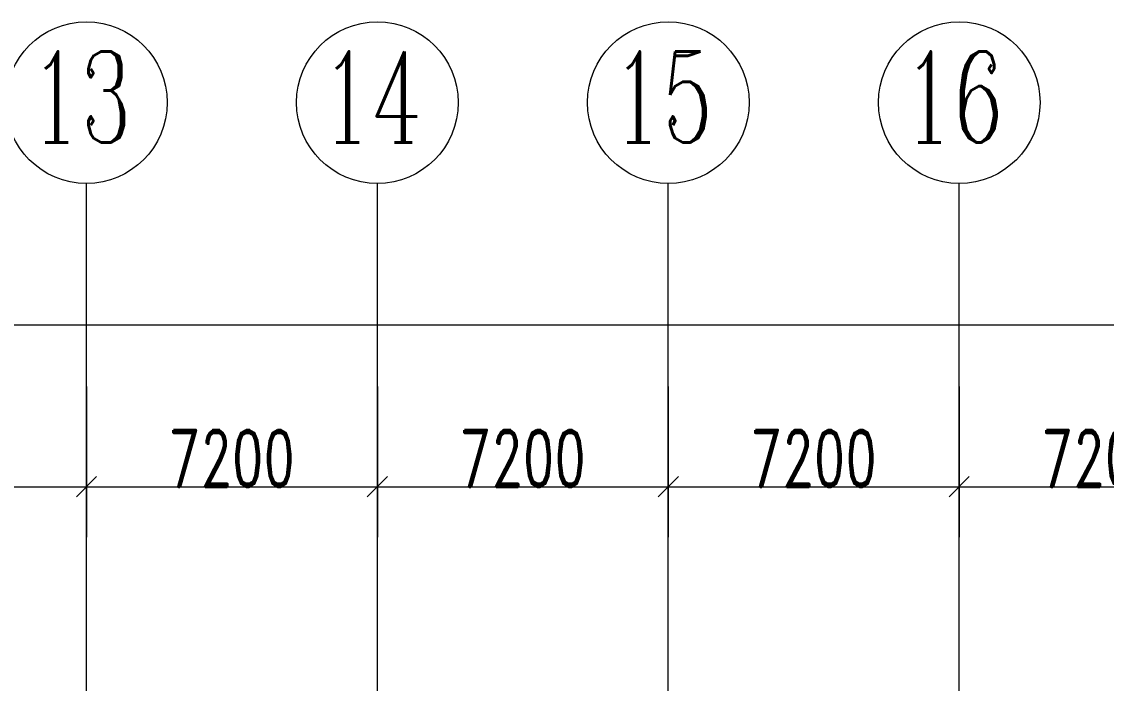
# Model space of a CAD drawing. Header units: millimetres. Extents: x -150677 to 326800, y -31706 to 192400.
# Drawn here: x 84797 to 111640, y 172037 to 188400 of the extents above; entities that cross this region are included whole.
import ezdxf

# ---------------------------------------------------------------- set-up
doc = ezdxf.new("R2010")
doc.units = ezdxf.units.MM
doc.linetypes.add('X-HLP3-AR-F3-LAY-03-001$0$轴网线', pattern=[22.04, 18.38, -1.83, 0, -1.83])
doc.layers.get('0').update_dxf_attribs({"color": 8})
doc.layers.get('Defpoints').update_dxf_attribs({"color": 8})
for name, color, linetype, lineweight in [('X-HLP3-AR-F3-LAY-03-001$0$A-ANNO-DIMS', 8, 'Continuous', 9), ('X-HLP3-AR-F3-LAY-03-001$0$S-GRID', 8, 'Continuous', 9), ('X-HLP3-AR-F3-LAY-03-001$0$S-GRID-IDEN', 8, 'Continuous', 9)]:
    doc.layers.add(name, color=color, linetype=linetype, lineweight=lineweight)
doc.styles.add('X-HLP3-AR-F3-LAY-03-001$0$RomanC_1', font='romanc__.ttf', dxfattribs={"width": 0.65, "height": 2250})
doc.styles.add('X-HLP3-AR-F3-LAY-03-001$0$RomanD_3', font='romand__.ttf', dxfattribs={"width": 0.65, "height": 1400})
doc.dimstyles.new('X-HLP3-AR-F3-LAY-03-001$0$第一_二道尺寸线', dxfattribs={"dimscale": 304.8, "dimtxt": 1405.004626, "dimasz": 1.64042, "dimexe": 4.10105, "dimexo": 0.0625, "dimgap": 0, "dimtad": 1, "dimdec": 0, "dimzin": 0, "dimdsep": 46, "dimtxsty": 'X-HLP3-AR-F3-LAY-03-001$0$RomanD_3', "dimblk1": 'X-HLP3-AR-F3-LAY-03-001$0$_Oblique', "dimblk2": 'X-HLP3-AR-F3-LAY-03-001$0$_Oblique', "dimsah": 1, "dimcen": 0.09, "dimazin": 0, "dimtfac": 1, "dimtdec": 4, "dimtix": 1, "dimtmove": 0, "dimatfit": 3, "dimfxl": 8.2021, "dimfxlon": 1, "dimtvp": 1, "dimtolj": 1, "dimtzin": 0, "dimlwd": 18, "dimlwe": 18, "dimarcsym": 2})

# ---------------------------------------------------------------- blocks, each defined once
blk = doc.blocks.new('X-HLP3-AR-F3-LAY-03-001$0$轴网 - 宽度系数 0_65-670068-LAY-3F-1_500-A')
at = {"layer": 'X-HLP3-AR-F3-LAY-03-001$0$S-GRID-IDEN'}
blk.add_circle((0, 0), 4, dxfattribs=at)
blk = doc.blocks.new('X-HLP3-AR-F3-LAY-03-001$0$_Oblique')
at = {"color": 0, "linetype": 'ByBlock', "lineweight": -2}
blk.add_line((-0.5, -0.5), (0.5, 0.5), dxfattribs=at)
blk = doc.blocks.new('*D1015')
at = {"layer": 'Defpoints', "color": 0, "transparency": 16777216}
for p in [(79200, 179400), (86400, 179400), (86400, 176900)]:
    blk.add_point(p, dxfattribs=at)
at = {"layer": 'X-HLP3-AR-F3-LAY-03-001$0$A-ANNO-DIMS', "color": 0, "lineweight": 18, "transparency": 16777216}
for p, q in [((79200, 179380.95), (79200, 175650)), ((86400, 179380.95), (86400, 175650)), ((79200, 176900), (86400, 176900))]:
    blk.add_line(p, q, dxfattribs=at)
at = {"layer": 'X-HLP3-AR-F3-LAY-03-001$0$A-ANNO-DIMS', "color": 0, "lineweight": 18, "transparency": 16777216, "xscale": 500.0000000000001, "yscale": 500.0000000000001, "zscale": 500.0000000000001, "rotation": 180}
blk.add_blockref('X-HLP3-AR-F3-LAY-03-001$0$_Oblique', (79200, 176900), dxfattribs=at)
at = {"layer": 'X-HLP3-AR-F3-LAY-03-001$0$A-ANNO-DIMS', "color": 0, "lineweight": 18, "transparency": 16777216, "xscale": 500.0000000000001, "yscale": 500.0000000000001, "zscale": 500.0000000000001}
blk.add_blockref('X-HLP3-AR-F3-LAY-03-001$0$_Oblique', (86400, 176900), dxfattribs=at)
at = {"layer": 'X-HLP3-AR-F3-LAY-03-001$0$A-ANNO-DIMS', "color": 0, "lineweight": 18, "transparency": 16777216, "insert": (82800, 177600), "char_height": 1400, "width": 3890.782, "attachment_point": 5, "style": 'X-HLP3-AR-F3-LAY-03-001$0$RomanD_3'}
blk.add_mtext('\\A1;7200', dxfattribs=at)
blk = doc.blocks.new('*D1016')
at = {"layer": 'Defpoints', "color": 0, "transparency": 16777216}
for p in [(86400, 179400), (93600, 179400), (93600, 176900)]:
    blk.add_point(p, dxfattribs=at)
at = {"layer": 'X-HLP3-AR-F3-LAY-03-001$0$A-ANNO-DIMS', "color": 0, "lineweight": 18, "transparency": 16777216}
for p, q in [((86400, 179380.95), (86400, 175650)), ((93600, 179380.95), (93600, 175650)), ((86400, 176900), (93600, 176900))]:
    blk.add_line(p, q, dxfattribs=at)
at = {"layer": 'X-HLP3-AR-F3-LAY-03-001$0$A-ANNO-DIMS', "color": 0, "lineweight": 18, "transparency": 16777216, "xscale": 500.0000000000001, "yscale": 500.0000000000001, "zscale": 500.0000000000001, "rotation": 180}
blk.add_blockref('X-HLP3-AR-F3-LAY-03-001$0$_Oblique', (86400, 176900), dxfattribs=at)
at = {"layer": 'X-HLP3-AR-F3-LAY-03-001$0$A-ANNO-DIMS', "color": 0, "lineweight": 18, "transparency": 16777216, "xscale": 500.0000000000001, "yscale": 500.0000000000001, "zscale": 500.0000000000001}
blk.add_blockref('X-HLP3-AR-F3-LAY-03-001$0$_Oblique', (93600, 176900), dxfattribs=at)
at = {"layer": 'X-HLP3-AR-F3-LAY-03-001$0$A-ANNO-DIMS', "color": 0, "lineweight": 18, "transparency": 16777216, "insert": (90000, 177600), "char_height": 1400, "width": 3890.782, "attachment_point": 5, "style": 'X-HLP3-AR-F3-LAY-03-001$0$RomanD_3'}
blk.add_mtext('\\A1;7200', dxfattribs=at)
blk = doc.blocks.new('*D1017')
at = {"layer": 'Defpoints', "color": 0, "transparency": 16777216}
for p in [(93600, 179400), (100800, 179400), (100800, 176900)]:
    blk.add_point(p, dxfattribs=at)
at = {"layer": 'X-HLP3-AR-F3-LAY-03-001$0$A-ANNO-DIMS', "color": 0, "lineweight": 18, "transparency": 16777216}
for p, q in [((93600, 179380.95), (93600, 175650)), ((100800, 179380.95), (100800, 175650)), ((93600, 176900), (100800, 176900))]:
    blk.add_line(p, q, dxfattribs=at)
at = {"layer": 'X-HLP3-AR-F3-LAY-03-001$0$A-ANNO-DIMS', "color": 0, "lineweight": 18, "transparency": 16777216, "xscale": 500.0000000000001, "yscale": 500.0000000000001, "zscale": 500.0000000000001, "rotation": 180}
blk.add_blockref('X-HLP3-AR-F3-LAY-03-001$0$_Oblique', (93600, 176900), dxfattribs=at)
at = {"layer": 'X-HLP3-AR-F3-LAY-03-001$0$A-ANNO-DIMS', "color": 0, "lineweight": 18, "transparency": 16777216, "xscale": 500.0000000000001, "yscale": 500.0000000000001, "zscale": 500.0000000000001}
blk.add_blockref('X-HLP3-AR-F3-LAY-03-001$0$_Oblique', (100800, 176900), dxfattribs=at)
at = {"layer": 'X-HLP3-AR-F3-LAY-03-001$0$A-ANNO-DIMS', "color": 0, "lineweight": 18, "transparency": 16777216, "insert": (97200, 177600), "char_height": 1400, "width": 3890.782, "attachment_point": 5, "style": 'X-HLP3-AR-F3-LAY-03-001$0$RomanD_3'}
blk.add_mtext('\\A1;7200', dxfattribs=at)
blk = doc.blocks.new('*D1018')
at = {"layer": 'Defpoints', "color": 0, "transparency": 16777216}
for p in [(100800, 179400), (108000, 179400), (108000, 176900)]:
    blk.add_point(p, dxfattribs=at)
at = {"layer": 'X-HLP3-AR-F3-LAY-03-001$0$A-ANNO-DIMS', "color": 0, "lineweight": 18, "transparency": 16777216}
for p, q in [((100800, 179380.95), (100800, 175650)), ((108000, 179380.95), (108000, 175650)), ((100800, 176900), (108000, 176900))]:
    blk.add_line(p, q, dxfattribs=at)
at = {"layer": 'X-HLP3-AR-F3-LAY-03-001$0$A-ANNO-DIMS', "color": 0, "lineweight": 18, "transparency": 16777216, "xscale": 500.0000000000001, "yscale": 500.0000000000001, "zscale": 500.0000000000001, "rotation": 180}
blk.add_blockref('X-HLP3-AR-F3-LAY-03-001$0$_Oblique', (100800, 176900), dxfattribs=at)
at = {"layer": 'X-HLP3-AR-F3-LAY-03-001$0$A-ANNO-DIMS', "color": 0, "lineweight": 18, "transparency": 16777216, "xscale": 500.0000000000001, "yscale": 500.0000000000001, "zscale": 500.0000000000001}
blk.add_blockref('X-HLP3-AR-F3-LAY-03-001$0$_Oblique', (108000, 176900), dxfattribs=at)
at = {"layer": 'X-HLP3-AR-F3-LAY-03-001$0$A-ANNO-DIMS', "color": 0, "lineweight": 18, "transparency": 16777216, "insert": (104400, 177600), "char_height": 1400, "width": 3890.782, "attachment_point": 5, "style": 'X-HLP3-AR-F3-LAY-03-001$0$RomanD_3'}
blk.add_mtext('\\A1;7200', dxfattribs=at)
blk = doc.blocks.new('*D963')
at = {"layer": 'Defpoints', "color": 0, "transparency": 16777216}
for p in [(108000, 179400), (115200, 179400), (115200, 176900)]:
    blk.add_point(p, dxfattribs=at)
at = {"layer": 'X-HLP3-AR-F3-LAY-03-001$0$A-ANNO-DIMS', "color": 0, "lineweight": 18, "transparency": 16777216}
for p, q in [((108000, 179380.95), (108000, 175650)), ((115200, 179380.95), (115200, 175650)), ((108000, 176900), (115200, 176900))]:
    blk.add_line(p, q, dxfattribs=at)
at = {"layer": 'X-HLP3-AR-F3-LAY-03-001$0$A-ANNO-DIMS', "color": 0, "lineweight": 18, "transparency": 16777216, "xscale": 500.0000000000001, "yscale": 500.0000000000001, "zscale": 500.0000000000001, "rotation": 180}
blk.add_blockref('X-HLP3-AR-F3-LAY-03-001$0$_Oblique', (108000, 176900), dxfattribs=at)
at = {"layer": 'X-HLP3-AR-F3-LAY-03-001$0$A-ANNO-DIMS', "color": 0, "lineweight": 18, "transparency": 16777216, "xscale": 500.0000000000001, "yscale": 500.0000000000001, "zscale": 500.0000000000001}
blk.add_blockref('X-HLP3-AR-F3-LAY-03-001$0$_Oblique', (115200, 176900), dxfattribs=at)
at = {"layer": 'X-HLP3-AR-F3-LAY-03-001$0$A-ANNO-DIMS', "color": 0, "lineweight": 18, "transparency": 16777216, "insert": (111600, 177600), "char_height": 1400, "width": 3890.782, "attachment_point": 5, "style": 'X-HLP3-AR-F3-LAY-03-001$0$RomanD_3'}
blk.add_mtext('\\A1;7200', dxfattribs=at)
blk = doc.blocks.new('*D932')
at = {"layer": 'Defpoints', "color": 0, "transparency": 16777216}
for p in [(293100, 180900), (-300, 178400), (293100, 178400), (201600, -17706.224274), (208800, -17706.224274), (208800, -20206.224274)]:
    blk.add_point(p, dxfattribs=at)
at = {"layer": 'X-HLP3-AR-F3-LAY-03-001$0$A-ANNO-DIMS', "color": 0, "lineweight": 18, "transparency": 16777216}
for p, q in [((-300, 178419.05), (-300, 182150)), ((293100, 178419.05), (293100, 182150)), ((-300, 180900), (293100, 180900)), ((201600, -17725.274274), (201600, -21456.224274)), ((208800, -17725.274274), (208800, -21456.224274)), ((201600, -20206.224274), (208800, -20206.224274))]:
    blk.add_line(p, q, dxfattribs=at)
at = {"layer": 'X-HLP3-AR-F3-LAY-03-001$0$A-ANNO-DIMS', "color": 0, "lineweight": 18, "transparency": 16777216, "xscale": 500.0000000000001, "yscale": 500.0000000000001, "zscale": 500.0000000000001, "rotation": 180}
for p in [(-300, 180900), (201600, -20206.224274)]:
    blk.add_blockref('X-HLP3-AR-F3-LAY-03-001$0$_Oblique', p, dxfattribs=at)
at = {"layer": 'X-HLP3-AR-F3-LAY-03-001$0$A-ANNO-DIMS', "color": 0, "lineweight": 18, "transparency": 16777216, "xscale": 500.0000000000001, "yscale": 500.0000000000001, "zscale": 500.0000000000001}
for p in [(293100, 180900), (208800, -20206.224274)]:
    blk.add_blockref('X-HLP3-AR-F3-LAY-03-001$0$_Oblique', p, dxfattribs=at)
at = {"layer": 'X-HLP3-AR-F3-LAY-03-001$0$A-ANNO-DIMS', "color": 0, "lineweight": 18, "transparency": 16777216, "char_height": 1400, "attachment_point": 5, "style": 'X-HLP3-AR-F3-LAY-03-001$0$RomanD_3'}
for s, insert, width in [('\\A1;293400', (146400, 181600), 5836.1730636), ('\\A1;7200', (205200, -19506.224274), 3890.7820424)]:
    blk.add_mtext(s, dxfattribs=dict(at, insert=insert, width=width))

msp = doc.modelspace()

# ---------------------------------------------------------------- linework, layer by layer
at = {"layer": 'X-HLP3-AR-F3-LAY-03-001$0$S-GRID'}
for p, q in [((86400, 174400), (86400, 184400)), ((93600, 174400), (93600, 184400)), ((100800, 174400), (100800, 184400)), ((108000, 174400), (108000, 184400))]:
    msp.add_line(p, q, dxfattribs=at)
at = {"layer": 'X-HLP3-AR-F3-LAY-03-001$0$S-GRID', "linetype": 'X-HLP3-AR-F3-LAY-03-001$0$轴网线'}
for p, q in [((86400, -17706.2), (86400, 174400)), ((93600, -17706.2), (93600, 174400)), ((100800, -17706.2), (100800, 174400)), ((108000, -17706.2), (108000, 174400))]:
    msp.add_line(p, q, dxfattribs=at)

# ---------------------------------------------------------------- block references
at = {"layer": 'X-HLP3-AR-F3-LAY-03-001$0$S-GRID-IDEN', "xscale": 499.9999999999995, "yscale": 499.9999999999995, "zscale": 499.9999999999995}
for p in [(86400, 186400), (93600, 186400), (100800, 186400), (108000, 186400)]:
    msp.add_blockref('X-HLP3-AR-F3-LAY-03-001$0$轴网 - 宽度系数 0_65-670068-LAY-3F-1_500-A', p, dxfattribs=at)

# ---------------------------------------------------------------- texts
at = {"layer": 'X-HLP3-AR-F3-LAY-03-001$0$S-GRID-IDEN', "char_height": 2250, "width": 3335.02, "attachment_point": 1, "style": 'X-HLP3-AR-F3-LAY-03-001$0$RomanC_1'}
for s, insert in [('13', (85005.5, 187664.7)), ('14', (92205.5, 187664.7)), ('15', (99405.5, 187664.7)), ('16', (106605.5, 187664.7))]:
    msp.add_mtext(s, dxfattribs=dict(at, insert=insert))

# ---------------------------------------------------------------- dimensions: what is measured, and where the dimension line sits
at = {"layer": 'X-HLP3-AR-F3-LAY-03-001$0$A-ANNO-DIMS', "lineweight": 18}
for base, p1, p2, override, picture, middle in [((293100, 180900), (-300, 178400), (293100, 178400), {"dimpost": '<>', "dimfxl": 293400}, '*D932', (146400, 181600)), ((86400, 176900), (79200, 179400), (86400, 179400), {"dimpost": '<>', "dimfxl": 7200}, '*D1015', (82800, 177600)), ((93600, 176900), (86400, 179400), (93600, 179400), {"dimpost": '<>', "dimfxl": 7200}, '*D1016', (90000, 177600)), ((100800, 176900), (93600, 179400), (100800, 179400), {"dimpost": '<>', "dimfxl": 7200}, '*D1017', (97200, 177600)), ((108000, 176900), (100800, 179400), (108000, 179400), {"dimpost": '<>', "dimfxl": 7200}, '*D1018', (104400, 177600)), ((115200, 176900), (108000, 179400), (115200, 179400), {"dimpost": '<>', "dimfxl": 7200}, '*D963', (111600, 177600))]:
    dim = msp.add_linear_dim(base=base, p1=p1, p2=p2, dimstyle='X-HLP3-AR-F3-LAY-03-001$0$第一_二道尺寸线', override=override, dxfattribs=at)
    dim.commit()
    dim.dimension.update_dxf_attribs({"geometry": picture, "text_midpoint": middle})

doc.saveas('drawing.dxf')
